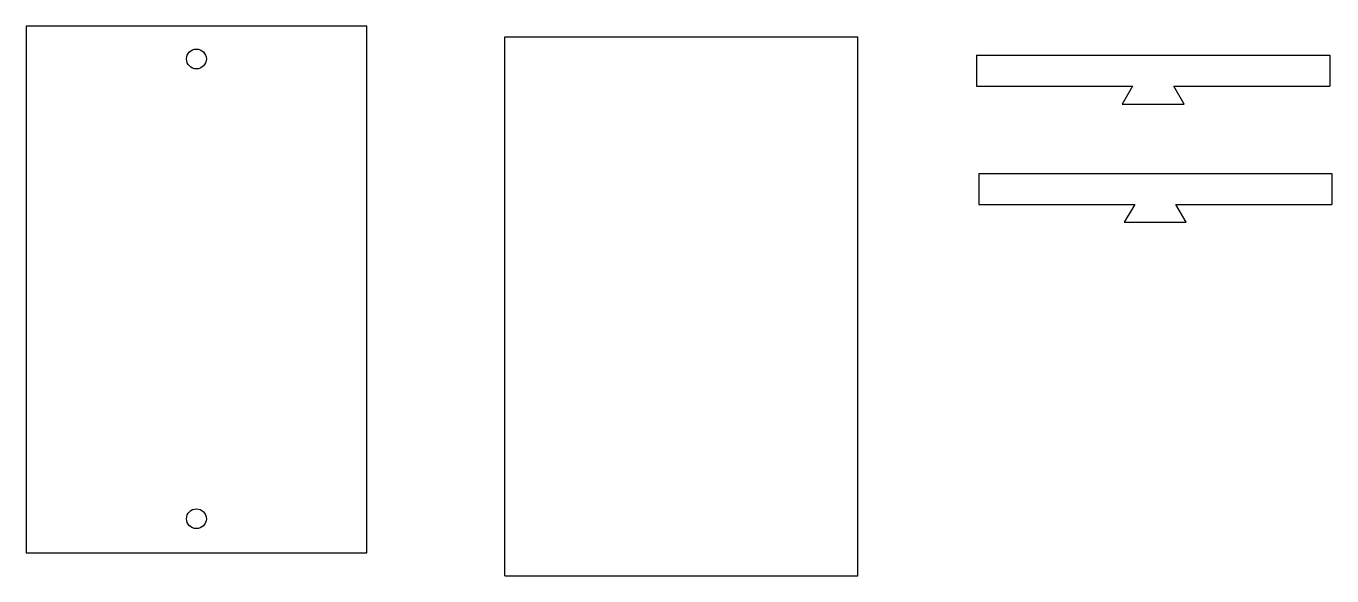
# Model space of a CAD drawing. Header units: millimetres. Extents: x 0 to 112, y 0 to 289.
# Drawn here: x 6.8 to 112.2, y 244.2 to 288.6 of the extents above; entities outside this region: 2.
import ezdxf

# ---------------------------------------------------------------- set-up
doc = ezdxf.new("R2010")
doc.units = ezdxf.units.MM
doc.styles.add('SLDTEXTSTYLE0', font='TXT', dxfattribs={"width": 0.7})

msp = doc.modelspace()

# ---------------------------------------------------------------- linework, layer by layer
at = {"color": 7, "linetype": 'Continuous', "lineweight": 25}
for p, q in [((6.79, 288.6), (6.79, 246.1)), ((34.29, 288.6), (6.79, 288.6)), ((34.29, 246.1), (34.29, 288.6)), ((45.43, 287.74), (73.93, 287.74)), ((45.43, 244.24), (45.43, 287.74)), ((73.93, 244.24), (73.93, 287.74)), ((83.51, 286.25), (112.01, 286.25)), ((83.51, 286.25), (83.51, 283.75)), ((112.01, 286.25), (112.01, 283.75)), ((83.51, 283.75), (96.09, 283.75)), ((96.09, 283.75), (95.26, 282.3)), ((99.43, 283.75), (112.01, 283.75)), ((100.26, 282.3), (99.43, 283.75)), ((95.26, 282.3), (100.26, 282.3)), ((83.68, 276.72), (112.18, 276.72)), ((83.68, 276.72), (83.68, 274.22)), ((112.18, 276.72), (112.18, 274.22)), ((83.68, 274.22), (96.27, 274.22)), ((96.27, 274.22), (95.43, 272.77)), ((99.6, 274.22), (112.18, 274.22)), ((100.43, 272.77), (99.6, 274.22)), ((95.43, 272.77), (100.43, 272.77)), ((6.79, 246.1), (34.29, 246.1)), ((45.43, 244.24), (73.93, 244.24))]:
    msp.add_line(p, q, dxfattribs=at)
for centre in [(20.54, 285.95), (20.54, 248.85)]:
    msp.add_circle(centre, 0.8, dxfattribs=at)

# ---------------------------------------------------------------- texts
at = {"color": 7, "linetype": 'Continuous', "char_height": 3.633, "attachment_point": 1, "style": 'SLDTEXTSTYLE0'}
for s, insert in [('SOLIDWORKS Educational Product.', (0, 10.13)), ('For Instructional Use Only.', (0, 4.68))]:
    msp.add_mtext(s, dxfattribs=dict(at, insert=insert))

doc.saveas('drawing.dxf')
